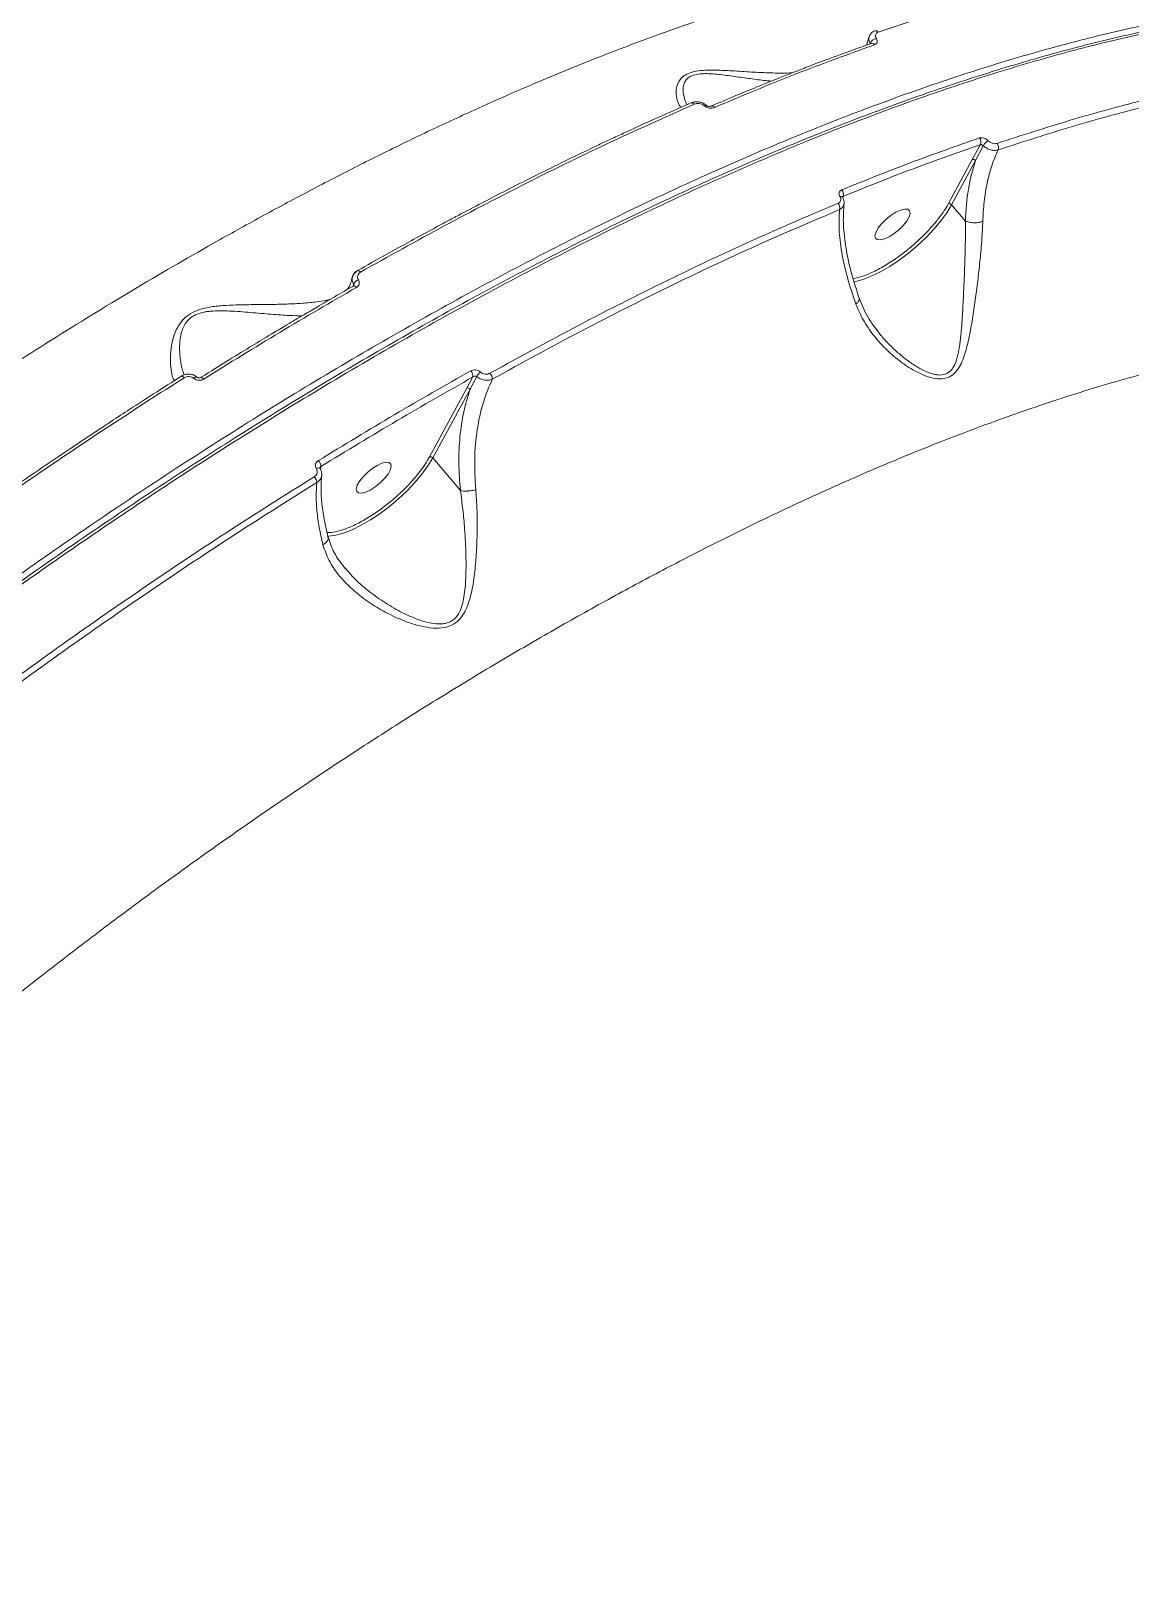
# Model space of a CAD drawing. Header units: millimetres. Extents: x -5609 to 5139, y -3980 to 3221.
# Drawn here: x 3039.9 to 3265.5, y 843.1 to 1158.5 of the extents above; entities that cross this region are included whole.
import ezdxf

# ---------------------------------------------------------------- set-up
doc = ezdxf.new("R2010")
doc.units = ezdxf.units.MM
for name, color, linetype in [('DIKOM_ЗОНА', 80, 'Continuous'), ('DIKOM_ОБЪЕКТ', 7, 'Continuous'), ('DIKOM_РАЗМЕР_ОБЪЕКТА', 7, 'Continuous')]:
    doc.layers.add(name, color=color, linetype=linetype)

# ---------------------------------------------------------------- blocks, each defined once
blk = doc.blocks.new('A$Cc336a1e3')
at = {"color": 7, "linetype": 'Continuous', "lineweight": 15}
for p, q in [((6032.11, 2430.23), (6031.55, 2428.47)), ((6054.95, 2408.06), (6053.28, 2405.02)), ((6055.53, 2407.84), (6053.94, 2404.8)), ((6053.28, 2405.02), (6048.37, 2395.95)), ((6049.03, 2395.73), (6053.94, 2404.8)), ((6051.85, 2392.39), (6049.03, 2395.73)), ((5926.36, 2379.17), (5926.27, 2379.08)), ((5895.03, 2360.34), (5894.98, 2360.32)), ((5950.8, 2360.4), (5949.56, 2358.13)), ((5951.57, 2360.51), (5950.22, 2357.91)), ((5949.56, 2358.13), (5941.9, 2344)), ((5942.56, 2343.78), (5950.22, 2357.91)), ((5948.23, 2337.09), (5942.56, 2343.78)), ((5919.45, 2341.63), (5919.41, 2341.75)), ((5924.69, 2321.07), (5924.53, 2321.25))]:
    blk.add_line(p, q, dxfattribs=at)
at = {"color": 8, "linetype": 'Continuous', "lineweight": 15}
for p, q in [((6026.71, 2397.24), (6026.75, 2397.45)), ((5926.21, 2378.95), (5926.3, 2379.42)), ((5891.55, 2360.82), (5891.39, 2361.23))]:
    blk.add_line(p, q, dxfattribs=at)
at = {"color": 8, "linetype": 'Continuous', "lineweight": 15, "flags": 128}
for points in [[(5996.22, 2416.34), (5996.1, 2416.46), (5995.97, 2416.56), (5995.85, 2416.62), (5995.73, 2416.65), (5995.61, 2416.65), (5995.51, 2416.61), (5995.49, 2416.6)], [(6049.03, 2395.73), (6048.04, 2394.1), (6046.81, 2392.42), (6045.38, 2390.71), (6043.78, 2389.01), (6042.03, 2387.37), (6040.18, 2385.81), (6038.26, 2384.37), (6036.33, 2383.07), (6034.41, 2381.96), (6032.55, 2381.05), (6030.79, 2380.36), (6029.17, 2379.9), (6029.01, 2379.87)], [(5926.89, 2378.76), (5926.77, 2378.89), (5926.65, 2378.99), (5926.54, 2379.06), (5926.43, 2379.1), (5926.34, 2379.1), (5926.26, 2379.08), (5926.24, 2379.06)], [(5891.57, 2360.24), (5891.45, 2360.36), (5891.34, 2360.46), (5891.24, 2360.53), (5891.15, 2360.58), (5891.07, 2360.6), (5891, 2360.58), (5890.97, 2360.55)], [(5942.56, 2343.78), (5941.57, 2342.15), (5940.34, 2340.46), (5938.9, 2338.74), (5937.29, 2337.04), (5935.53, 2335.39), (5933.67, 2333.83), (5931.75, 2332.38), (5929.8, 2331.09), (5927.88, 2329.98), (5926.02, 2329.07), (5924.26, 2328.38), (5922.64, 2327.94), (5921.2, 2327.74), (5921.06, 2327.73)], [(5918.66, 2341.6), (5918.83, 2341.67), (5919, 2341.71), (5919.15, 2341.73), (5919.27, 2341.73), (5919.37, 2341.69), (5919.44, 2341.64), (5919.45, 2341.63)]]:
    blk.add_lwpolyline(points, dxfattribs=at)
at = {"color": 7, "linetype": 'Continuous', "lineweight": 15, "flags": 128}
for points in [[(5999.78, 2416), (5999.77, 2416), (5999.7, 2415.97)], [(6033.4, 2388.87), (6033.78, 2388.57), (6034.41, 2388.51), (6035.24, 2388.71), (6036.2, 2389.16), (6037.23, 2389.8), (6038.23, 2390.6), (6039.12, 2391.48), (6039.83, 2392.39), (6040.31, 2393.23), (6040.51, 2393.95), (6040.42, 2394.48), (6040.04, 2394.79), (6039.41, 2394.84), (6038.58, 2394.64), (6037.62, 2394.2), (6036.59, 2393.55), (6035.6, 2392.75), (6034.7, 2391.87), (6033.99, 2390.97), (6033.52, 2390.12), (6033.31, 2389.41), (6033.4, 2388.87)], [(5926.94, 2336.92), (5927.31, 2336.62), (5927.94, 2336.56), (5928.77, 2336.76), (5929.74, 2337.21), (5930.76, 2337.85), (5931.76, 2338.65), (5932.65, 2339.54), (5933.37, 2340.44), (5933.84, 2341.28), (5934.04, 2342), (5933.95, 2342.53), (5933.58, 2342.84), (5932.95, 2342.89), (5932.12, 2342.69), (5931.15, 2342.25), (5930.13, 2341.6), (5929.13, 2340.81), (5928.24, 2339.92), (5927.53, 2339.02), (5927.05, 2338.18), (5926.85, 2337.46), (5926.94, 2336.92)]]:
    blk.add_lwpolyline(points, dxfattribs=at)
at = {"color": 7, "linetype": 'Continuous', "lineweight": 15}
for centre, radius, start, end in [((6033.81, 2428.3), 1.55, 97.7066, 160.8313), ((6053.78, 2408.58), 1.28, 336.0231, 41.2076), ((6057.37, 2407.46), 1.3, 337.9756, 40.7395), ((6053.44, 2404.39), 0.643, 38.9345, 104.3387), ((6025.46, 2397.88), 1.36, 341.2533, 41.893), ((6024.7, 2395.11), 1.39, 343.9738, 41.4939), ((5927.77, 2378.81), 1.59, 107.318, 157.4993), ((5949.1, 2360.49), 1.71, 357.0114, 43.0457), ((5954.12, 2359.12), 2.9, 127.7448, 151.4383), ((5953.01, 2360), 1.75, 358.5737, 42.4821), ((5949.72, 2357.51), 0.643, 38.9566, 104.3041), ((5917.62, 2341.88), 2, 4.3788, 43.0702), ((5916.68, 2338.51), 2.12, 6.8954, 42.4749)]:
    blk.add_arc(centre, radius, start, end, dxfattribs=at)
at = {"color": 8, "linetype": 'Continuous', "lineweight": 15}
for centre, radius, start, end in [((6032.69, 2428.19), 0.657, 33.7558, 105.4481), ((6033.43, 2430.76), 0.663, 34.2454, 104.6341), ((5999.82, 2415.31), 0.692, 33.9627, 93.3175), ((6026.3, 2396.98), 0.458, 42.879, 114.6508), ((5894.9, 2359.59), 0.766, 30.8113, 79.8351)]:
    blk.add_arc(centre, radius, start, end, dxfattribs=at)
at = {"color": 7, "linetype": 'Continuous', "lineweight": 15}
for points, knots in [([(5598.5, 2121.07), (5601.26, 2124.96), (5606.79, 2132.74), (5615.67, 2144.53), (5624.94, 2156.34), (5634.63, 2168.19), (5644.11, 2179.34), (5653.31, 2189.8), (5662.16, 2199.56), (5671.33, 2209.38), (5680.81, 2219.24), (5690.58, 2229.12), (5700.47, 2238.83), (5710.47, 2248.39), (5720.55, 2257.77), (5730.91, 2267.14), (5741.52, 2276.49), (5752.37, 2285.8), (5762.76, 2294.46), (5772.64, 2302.48), (5781.96, 2309.88), (5791.42, 2317.22), (5801.03, 2324.49), (5810.76, 2331.68), (5820.62, 2338.77), (5832.63, 2347.18), (5846.83, 2356.79), (5863.26, 2367.4), (5879.86, 2377.61), (5894.16, 2385.95), (5906.12, 2392.62), (5915.73, 2397.8), (5925.34, 2402.79), (5934.95, 2407.59), (5944.53, 2412.18), (5954.07, 2416.55), (5964.55, 2421.12), (5975.92, 2425.79), (5988.09, 2430.41), (6000.08, 2434.58), (6011.85, 2438.26), (6024.19, 2441.68), (6036.96, 2444.67), (6050.01, 2447.04), (6062.55, 2448.66), (6070.36, 2449.04), (6074.28, 2449.23)], [0, 0, 0, 0, 0.025201, 0.050426, 0.075478, 0.100439, 0.125533, 0.145965, 0.166556, 0.187307, 0.208217, 0.229287, 0.250516, 0.270801, 0.291287, 0.311973, 0.332861, 0.35395, 0.375239, 0.39266, 0.410236, 0.427968, 0.445856, 0.463899, 0.482097, 0.500451, 0.530196, 0.560356, 0.590931, 0.62192, 0.639817, 0.657849, 0.676017, 0.69432, 0.712759, 0.731334, 0.750044, 0.774713, 0.799566, 0.824602, 0.849822, 0.875227, 0.906171, 0.937281, 0.968557, 1, 1, 1, 1]), ([(6081.57, 2444.4), (6076.48, 2443.29), (6066.35, 2441.06), (6050.45, 2436.62), (6039.46, 2432.96), (6033.98, 2431.13)], [0, 0, 0, 0, 0.336007, 0.66934, 1, 1, 1, 1]), ([(5583.07, 2031.2), (5585.78, 2035.98), (5591.19, 2045.56), (5600.33, 2060.28), (5610.18, 2075.22), (5620.81, 2090.37), (5631.91, 2105.35), (5643.41, 2120.1), (5655.24, 2134.58), (5665.44, 2146.54), (5673.72, 2155.94), (5679.86, 2162.78), (5686.12, 2169.62), (5692.48, 2176.45), (5701.36, 2185.79), (5712.98, 2197.68), (5727.61, 2212.09), (5742.85, 2226.52), (5758.67, 2240.94), (5774.66, 2254.97), (5790.78, 2268.58), (5806.96, 2281.73), (5819.81, 2291.79), (5829.15, 2298.91), (5834.85, 2303.2), (5840.59, 2307.45), (5846.36, 2311.68), (5852.17, 2315.87), (5858.01, 2320.02), (5867.43, 2326.63), (5880.53, 2335.56), (5897.34, 2346.53), (5914.33, 2357.12), (5931.44, 2367.27), (5948.25, 2376.74), (5964.71, 2385.49), (5980.77, 2393.55), (5993.48, 2399.53), (6002.92, 2403.76), (6009.15, 2406.46), (6015.36, 2409.07), (6021.54, 2411.59), (6027.69, 2414), (6036.91, 2417.49), (6049.04, 2421.76), (6063.83, 2426.38), (6078.22, 2430.27), (6092.15, 2433.41), (6105.59, 2435.77), (6118.48, 2437.34), (6130.78, 2438.1), (6142.44, 2438.02), (6153.47, 2437.16), (6160.2, 2435.88), (6163.57, 2435.24)], [0, 0, 0, 0, 0.024819, 0.049681, 0.074585, 0.099531, 0.12452, 0.147882, 0.17128, 0.194715, 0.205777, 0.216847, 0.227925, 0.239011, 0.250106, 0.273561, 0.297359, 0.321499, 0.345981, 0.370806, 0.394284, 0.418061, 0.442135, 0.45031, 0.458518, 0.466761, 0.475037, 0.483347, 0.49169, 0.500068, 0.523695, 0.547624, 0.571855, 0.596389, 0.621225, 0.644678, 0.668395, 0.692375, 0.701869, 0.711403, 0.720978, 0.730593, 0.74025, 0.749947, 0.774408, 0.798991, 0.823695, 0.848519, 0.873464, 0.89853, 0.923716, 0.949023, 0.974451, 1, 1, 1, 1]), ([(6204.55, 2411.65), (6203.86, 2412.42), (6202.5, 2413.95), (6200.53, 2415.88), (6198.62, 2417.65), (6196.69, 2419.29), (6194.08, 2421.34), (6190.66, 2423.7), (6185.14, 2426.93), (6177.87, 2430.25), (6168.75, 2433.19), (6159.15, 2435.24), (6149.19, 2436.49), (6138.58, 2437.01), (6127.34, 2436.79), (6115.51, 2435.84), (6103.11, 2434.16), (6090.16, 2431.75), (6076.69, 2428.62), (6062.75, 2424.77), (6048.38, 2420.23), (6033.61, 2414.99), (6018.47, 2409.08), (6002.99, 2402.5), (5987.2, 2395.26), (5971.16, 2387.4), (5954.91, 2378.92), (5938.49, 2369.86), (5921.94, 2360.24), (5905.29, 2350.07), (5888.58, 2339.38), (5871.86, 2328.2), (5855.16, 2316.54), (5838.53, 2304.46), (5822.03, 2291.98), (5805.68, 2279.12), (5789.53, 2265.92), (5773.6, 2252.41), (5757.93, 2238.61), (5742.58, 2224.57), (5727.92, 2210.64), (5713.95, 2196.88), (5700.67, 2183.32), (5689.25, 2171.21), (5679.6, 2160.65), (5673.57, 2153.89), (5669.6, 2149.37), (5667.39, 2146.83), (5664.81, 2143.84), (5661.69, 2140.2), (5658.06, 2135.91), (5655.49, 2132.82), (5654.12, 2131.18)], [0, 0, 0, 0, 0.008908, 0.01753, 0.025623, 0.033471, 0.041214, 0.056424, 0.071632, 0.098786, 0.125938, 0.150666, 0.175372, 0.200051, 0.224728, 0.249405, 0.274079, 0.298757, 0.323488, 0.348172, 0.372843, 0.397514, 0.422185, 0.446854, 0.471533, 0.496261, 0.520935, 0.545603, 0.570272, 0.594939, 0.619608, 0.644296, 0.669014, 0.693683, 0.71835, 0.743018, 0.767685, 0.792353, 0.817058, 0.84176, 0.866427, 0.889451, 0.912474, 0.935498, 0.950694, 0.965687, 0.969487, 0.973442, 0.978418, 0.984512, 0.991712, 1, 1, 1, 1]), ([(6032.6, 2428.84), (6031.44, 2428.43), (6029.26, 2427.66), (6026.19, 2426.54), (6023.55, 2425.56), (6021.35, 2424.73), (6019.53, 2424.03), (6017.69, 2423.32), (6015.45, 2422.45), (6012.49, 2421.28), (6008.87, 2419.81), (6004.56, 2418.04), (6001.45, 2416.71), (5999.78, 2416)], [0, 0, 0, 0, 0.108952, 0.204134, 0.285574, 0.353284, 0.407277, 0.452498, 0.5223, 0.611925, 0.721396, 0.850737, 1, 1, 1, 1]), ([(6033.23, 2428.55), (6027.84, 2426.6), (6017.1, 2422.71), (6005.94, 2418.03), (6000.39, 2415.7)], [0, 0, 0, 0, 0.502434, 1, 1, 1, 1]), ([(6033.27, 2431.4), (6033.12, 2431.34), (6032.84, 2431.21), (6032.49, 2430.91), (6032.21, 2430.54), (6032.13, 2430.25), (6032.08, 2430.1)], [0, 0, 0, 0, 0.243461, 0.491428, 0.745216, 1, 1, 1, 1]), ([(6033.6, 2429.83), (6033.67, 2429.69), (6033.81, 2429.42), (6033.78, 2429.03), (6033.59, 2428.72), (6033.35, 2428.61), (6033.23, 2428.55)], [0, 0, 0, 0, 0.249547, 0.499408, 0.749493, 1, 1, 1, 1]), ([(6033.98, 2431.13), (6033.86, 2431.07), (6033.62, 2430.96), (6033.43, 2430.64), (6033.39, 2430.25), (6033.53, 2429.97), (6033.6, 2429.83)], [0, 0, 0, 0, 0.250483, 0.50059, 0.750497, 1, 1, 1, 1]), ([(6058.35, 2408.31), (6063.38, 2409.94), (6073.52, 2413.23), (6088.18, 2417.2), (6102.55, 2420.51), (6111.67, 2422.02), (6116.26, 2422.77)], [0, 0, 0, 0, 0.245511, 0.494015, 0.74551, 1, 1, 1, 1]), ([(6058.57, 2406.98), (6063.69, 2408.64), (6073.92, 2411.96), (6088.62, 2415.92), (6102.86, 2419.18), (6111.84, 2420.66), (6116.34, 2421.4)], [0, 0, 0, 0, 0.250351, 0.500001, 0.74965, 1, 1, 1, 1]), ([(5995.61, 2416.65), (5993.89, 2415.89), (5990.74, 2414.52), (5986.42, 2412.57), (5982.95, 2410.98), (5980.11, 2409.66), (5977.58, 2408.48), (5973.93, 2406.75), (5969.06, 2404.39), (5963.27, 2401.53), (5957.78, 2398.76), (5952.76, 2396.17), (5948.68, 2394.03), (5945.23, 2392.19), (5941.98, 2390.45), (5937.85, 2388.2), (5932.81, 2385.43), (5929.14, 2383.36), (5927.16, 2382.24)], [0, 0, 0, 0, 0.077831, 0.142488, 0.194029, 0.233049, 0.269236, 0.3061, 0.395069, 0.484378, 0.560157, 0.634799, 0.702862, 0.737135, 0.783802, 0.843138, 0.915182, 1, 1, 1, 1]), ([(5996.22, 2416.34), (5990.56, 2413.83), (5979.32, 2408.83), (5962.16, 2400.43), (5944.99, 2391.55), (5933.45, 2385.1), (5927.71, 2381.9)], [0, 0, 0, 0, 0.254489, 0.505987, 0.754489, 1, 1, 1, 1]), ([(5998.64, 2416.14), (5998.4, 2416.32), (5997.92, 2416.66), (5997.05, 2416.87), (5996.23, 2416.86), (5995.76, 2416.7), (5995.52, 2416.62)], [0, 0, 0, 0, 0.263212, 0.516711, 0.761057, 1, 1, 1, 1]), ([(5998.27, 2416.03), (5998.2, 2416.09), (5998.05, 2416.21), (5997.7, 2416.38), (5997.23, 2416.5), (5996.68, 2416.5), (5996.37, 2416.39), (5996.22, 2416.34)], [0, 0, 0, 0, 0.125112, 0.250645, 0.50058, 0.750734, 1, 1, 1, 1]), ([(6000.39, 2415.7), (6000.23, 2415.64), (5999.92, 2415.54), (5999.35, 2415.54), (5998.86, 2415.66), (5998.5, 2415.84), (5998.35, 2415.97), (5998.27, 2416.03)], [0, 0, 0, 0, 0.249441, 0.499621, 0.749571, 0.875089, 1, 1, 1, 1]), ([(5998.94, 2415.98), (5998.91, 2415.99), (5998.85, 2416), (5998.74, 2416.06), (5998.67, 2416.12), (5998.64, 2416.14)], [0, 0, 0, 0, 0.209276, 0.623313, 1, 1, 1, 1]), ([(5999.7, 2415.97), (5999.62, 2415.95), (5999.46, 2415.9), (5999.19, 2415.9), (5999.01, 2415.96), (5998.94, 2415.98)], [0, 0, 0, 0, 0.376944, 0.743576, 1, 1, 1, 1]), ([(6026.47, 2398.79), (6031.24, 2400.7), (6040.83, 2404.55), (6050.09, 2407.79), (6054.74, 2409.43)], [0, 0, 0, 0, 0.497075, 1, 1, 1, 1]), ([(6026.75, 2397.45), (6031.53, 2399.37), (6041.09, 2403.2), (6050.33, 2406.44), (6054.95, 2408.06)], [0, 0, 0, 0, 0.499998, 1, 1, 1, 1]), ([(6054.74, 2409.43), (6054.88, 2409.46), (6055.15, 2409.51), (6055.65, 2409.42), (6056.14, 2409.21), (6056.41, 2408.98), (6056.54, 2408.87)], [0, 0, 0, 0, 0.250176, 0.500246, 0.750101, 1, 1, 1, 1]), ([(6054.95, 2408.06), (6054.99, 2408.07), (6055.08, 2408.08), (6055.24, 2408.04), (6055.4, 2407.96), (6055.49, 2407.88), (6055.53, 2407.84)], [0, 0, 0, 0, 0.250348, 0.500681, 0.750676, 1, 1, 1, 1]), ([(6055.44, 2392.31), (6055.5, 2393.67), (6055.63, 2396.39), (6056.28, 2400.21), (6057.22, 2403.8), (6058.12, 2405.92), (6058.57, 2406.98)], [0, 0, 0, 0, 0.250949, 0.501604, 0.751713, 1, 1, 1, 1]), ([(6056.54, 2408.87), (6056.46, 2408.82), (6056.33, 2408.73), (6056.14, 2408.57), (6055.99, 2408.42), (6055.84, 2408.27), (6055.67, 2408.07), (6055.59, 2407.93), (6055.53, 2407.84)], [0, 0, 0, 0, 0.238895, 0.367994, 0.500017, 0.631987, 0.761165, 1, 1, 1, 1]), ([(6055.53, 2407.84), (6055.76, 2407.66), (6056.21, 2407.29), (6057.05, 2406.96), (6057.88, 2406.82), (6058.34, 2406.92), (6058.57, 2406.98)], [0, 0, 0, 0, 0.25013, 0.500004, 0.74991, 1, 1, 1, 1]), ([(6056.54, 2408.87), (6056.68, 2408.76), (6056.95, 2408.53), (6057.45, 2408.32), (6057.94, 2408.22), (6058.21, 2408.28), (6058.35, 2408.31)], [0, 0, 0, 0, 0.24991, 0.499779, 0.749791, 1, 1, 1, 1]), ([(6053.94, 2404.8), (6053.38, 2402.88), (6052.25, 2399.04), (6051.98, 2394.61), (6051.85, 2392.39)], [0, 0, 0, 0, 0.499542, 1, 1, 1, 1]), ([(6025.74, 2396.03), (6025.86, 2396.1), (6026.11, 2396.23), (6026.29, 2396.58), (6026.32, 2396.98), (6026.18, 2397.26), (6026.1, 2397.4)], [0, 0, 0, 0, 0.250573, 0.500589, 0.750362, 1, 1, 1, 1]), ([(6026.1, 2397.4), (6026.03, 2397.54), (6025.89, 2397.82), (6025.91, 2398.24), (6026.1, 2398.58), (6026.35, 2398.72), (6026.47, 2398.79)], [0, 0, 0, 0, 0.249582, 0.49939, 0.749426, 1, 1, 1, 1]), ([(6026.63, 2397.31), (6026.61, 2397.33), (6026.59, 2397.37), (6026.59, 2397.36), (6026.59, 2397.36)], [0, 0, 0, 0, 0.799504, 1, 1, 1, 1]), ([(6026.96, 2395.95), (6026.97, 2396.19), (6026.97, 2396.65), (6026.74, 2397.09), (6026.63, 2397.31)], [0, 0, 0, 0, 0.508799, 1, 1, 1, 1]), ([(5954.3, 2361.18), (5959.07, 2363.79), (5968.68, 2369.06), (5982.99, 2376.44), (5997.32, 2383.45), (6011.63, 2390.05), (6021.02, 2394.03), (6025.74, 2396.03)], [0, 0, 0, 0, 0.195069, 0.392605, 0.592604, 0.79507, 1, 1, 1, 1]), ([(5954.76, 2359.95), (5960.86, 2363.29), (5973.05, 2369.95), (5991.02, 2378.99), (6008.75, 2387.37), (6020.27, 2392.27), (6026.04, 2394.73)], [0, 0, 0, 0, 0.250162, 0.49973, 0.749471, 1, 1, 1, 1]), ([(6026.04, 2394.73), (6025.96, 2393.42), (6025.82, 2390.8), (6026.4, 2386.07), (6027.52, 2380.93), (6028.76, 2377.21), (6029.38, 2375.35)], [0, 0, 0, 0, 0.250751, 0.501511, 0.750862, 1, 1, 1, 1]), ([(6030.11, 2376.37), (6029.49, 2378.32), (6028.24, 2382.2), (6027.19, 2387.5), (6026.69, 2392.2), (6026.88, 2394.72), (6026.98, 2395.93)], [0, 0, 0, 0, 0.254756, 0.508607, 0.762749, 1, 1, 1, 1]), ([(6048.37, 2395.95), (6048.42, 2395.96), (6048.52, 2395.98), (6048.71, 2395.95), (6048.89, 2395.86), (6048.98, 2395.77), (6049.03, 2395.73)], [0, 0, 0, 0, 0.250009, 0.499929, 0.750129, 1, 1, 1, 1]), ([(6029.38, 2375.35), (6029.86, 2374.24), (6030.82, 2372.02), (6032.9, 2369), (6035.36, 2366.22), (6037.86, 2364.02), (6040.25, 2362.33), (6042.45, 2361.09), (6044.59, 2360.26), (6046.57, 2359.93), (6048.27, 2360.16), (6049.64, 2361.04), (6050.94, 2362.77), (6051.94, 2365.48), (6052.76, 2369.03), (6053.4, 2372.76), (6053.96, 2376.62), (6054.46, 2380.58), (6054.9, 2384.58), (6055.27, 2388.56), (6055.38, 2391.06), (6055.44, 2392.31)], [0, 0, 0, 0, 0.061317, 0.123334, 0.185272, 0.247432, 0.289467, 0.331903, 0.374626, 0.407073, 0.43989, 0.472758, 0.50494, 0.568541, 0.631312, 0.693554, 0.755016, 0.816552, 0.877918, 0.938967, 1, 1, 1, 1]), ([(6051.86, 2392.39), (6051.86, 2392.39), (6051.85, 2392.39), (6051.85, 2392.39), (6051.85, 2392.39)], [0, 0, 0, 0, 0.477784, 1, 1, 1, 1]), ([(6051.86, 2392.39), (6052.11, 2392.3), (6052.49, 2392.16), (6053.13, 2392.06), (6053.65, 2392.03), (6054.17, 2392.04), (6054.81, 2392.11), (6055.19, 2392.23), (6055.44, 2392.31)], [0, 0, 0, 0, 0.242569, 0.370736, 0.499789, 0.631746, 0.760839, 1, 1, 1, 1]), ([(5926.99, 2382.08), (5926.78, 2381.92), (5926.34, 2381.61), (5926.02, 2380.91), (5925.96, 2380.14), (5926.19, 2379.66), (5926.3, 2379.42)], [0, 0, 0, 0, 0.250178, 0.500066, 0.74997, 1, 1, 1, 1]), ([(5927.09, 2382.22), (5926.97, 2382.13), (5926.71, 2381.97), (5926.41, 2381.65), (5926.18, 2381.27), (5926.09, 2381), (5926.05, 2380.86)], [0, 0, 0, 0, 0.247387, 0.496135, 0.748058, 1, 1, 1, 1]), ([(5927.71, 2381.9), (5927.58, 2381.81), (5927.32, 2381.62), (5927.12, 2381.21), (5927.09, 2380.76), (5927.23, 2380.47), (5927.3, 2380.33)], [0, 0, 0, 0, 0.2503, 0.500286, 0.750232, 1, 1, 1, 1]), ([(5926.33, 2379.1), (5924.99, 2378.34), (5922.52, 2376.92), (5919.11, 2374.93), (5916.32, 2373.29), (5914.08, 2371.97), (5911.84, 2370.63), (5909.06, 2368.97), (5905.25, 2366.66), (5900.47, 2363.74), (5896.95, 2361.54), (5895.03, 2360.34)], [0, 0, 0, 0, 0.129069, 0.238337, 0.327833, 0.397568, 0.452494, 0.542852, 0.664202, 0.816561, 1, 1, 1, 1]), ([(5926.89, 2378.76), (5921.66, 2375.73), (5911.25, 2369.71), (5900.77, 2363.21), (5895.56, 2359.98)], [0, 0, 0, 0, 0.502922, 1, 1, 1, 1]), ([(5926.07, 2380.94), (5925.83, 2380.02), (5925.54, 2378.91), (5925.02, 2378.39), (5924.93, 2378.29)], [0, 0, 0, 0, 0.821842, 1, 1, 1, 1]), ([(5927.3, 2380.33), (5927.37, 2380.19), (5927.5, 2379.9), (5927.47, 2379.45), (5927.28, 2379.04), (5927.02, 2378.86), (5926.89, 2378.76)], [0, 0, 0, 0, 0.249783, 0.499668, 0.749709, 1, 1, 1, 1]), ([(6034.54, 2368.94), (6033.56, 2370.18), (6031.69, 2372.56), (6030.6, 2375.26), (6030.09, 2376.54)], [0, 0, 0, 0, 0.523787, 1, 1, 1, 1]), ([(6198.5, 2355.63), (6196.71, 2356.87), (6193.12, 2359.34), (6187.04, 2362.39), (6180.5, 2364.94), (6173.46, 2366.95), (6166.61, 2368.3), (6160.11, 2369.15), (6154.07, 2369.63), (6147.81, 2369.82), (6141.36, 2369.74), (6134.72, 2369.39), (6127.89, 2368.78), (6118.89, 2367.65), (6107.51, 2365.68), (6093.54, 2362.5), (6079.18, 2358.51), (6066.56, 2354.42), (6055.9, 2350.61), (6047.32, 2347.35), (6038.69, 2343.86), (6030, 2340.18), (6021.28, 2336.29), (6012.53, 2332.21), (6002.98, 2327.57), (5992.61, 2322.31), (5981.44, 2316.37), (5970.29, 2310.19), (5959.18, 2303.78), (5948.13, 2297.17), (5936.95, 2290.23), (5925.65, 2282.96), (5914.24, 2275.38), (5902.94, 2267.62), (5891.77, 2259.7), (5880.75, 2251.65), (5867.8, 2241.9), (5853.01, 2230.36), (5836.51, 2216.91), (5820.46, 2203.24), (5804.75, 2189.3), (5789.41, 2175.11), (5774.37, 2160.58), (5759.69, 2145.82), (5750.28, 2135.82), (5745.58, 2130.82)], [0, 0, 0, 0, 0.025181, 0.050256, 0.075225, 0.100087, 0.124843, 0.143028, 0.161119, 0.179116, 0.197019, 0.214827, 0.232542, 0.250163, 0.282871, 0.315161, 0.347035, 0.378492, 0.396282, 0.413936, 0.431453, 0.448835, 0.466081, 0.483191, 0.500164, 0.52159, 0.542805, 0.563806, 0.584596, 0.605174, 0.625539, 0.646847, 0.667953, 0.688858, 0.709563, 0.730066, 0.750369, 0.782153, 0.81358, 0.84465, 0.875361, 0.906466, 0.937368, 0.968702, 1, 1, 1, 1]), ([(5891.05, 2360.6), (5889.12, 2359.37), (5885.57, 2357.13), (5880.75, 2354.01), (5876.88, 2351.49), (5873.73, 2349.41), (5870.94, 2347.56), (5866.91, 2344.86), (5861.55, 2341.24), (5855.23, 2336.89), (5849.27, 2332.73), (5843.85, 2328.89), (5839.46, 2325.74), (5835.77, 2323.07), (5832.3, 2320.53), (5827.89, 2317.29), (5822.56, 2313.32), (5818.71, 2310.4), (5816.63, 2308.82)], [0, 0, 0, 0, 0.077815, 0.14245, 0.193965, 0.232962, 0.269149, 0.306015, 0.394981, 0.484288, 0.560061, 0.634691, 0.702745, 0.737051, 0.783758, 0.84314, 0.915238, 1, 1, 1, 1]), ([(5891.57, 2360.24), (5886.46, 2356.98), (5876.32, 2350.49), (5861.17, 2340.32), (5846.24, 2329.91), (5831.54, 2319.31), (5821.87, 2312.02), (5817.06, 2308.4)], [0, 0, 0, 0, 0.204932, 0.407397, 0.607398, 0.804931, 1, 1, 1, 1]), ([(5894.14, 2360.37), (5893.91, 2360.54), (5893.46, 2360.86), (5892.6, 2361.03), (5891.73, 2360.96), (5891.24, 2360.71), (5891, 2360.58)], [0, 0, 0, 0, 0.253391, 0.504322, 0.752837, 1, 1, 1, 1]), ([(5893.54, 2360.11), (5893.4, 2360.21), (5893.12, 2360.41), (5892.58, 2360.52), (5892.03, 2360.47), (5891.72, 2360.31), (5891.57, 2360.24)], [0, 0, 0, 0, 0.24998, 0.499735, 0.749767, 1, 1, 1, 1]), ([(5895.56, 2359.98), (5895.4, 2359.9), (5895.08, 2359.74), (5894.53, 2359.7), (5893.98, 2359.8), (5893.69, 2360.01), (5893.54, 2360.11)], [0, 0, 0, 0, 0.250603, 0.500817, 0.75093, 1, 1, 1, 1]), ([(5894.98, 2360.32), (5894.91, 2360.29), (5894.78, 2360.22), (5894.58, 2360.21), (5894.43, 2360.23), (5894.32, 2360.26), (5894.22, 2360.31), (5894.17, 2360.35), (5894.14, 2360.37)], [0, 0, 0, 0, 0.262315, 0.51965, 0.644604, 0.766152, 0.884164, 1, 1, 1, 1]), ([(5919.08, 2343.25), (5924.28, 2346.42), (5934.75, 2352.8), (5945.12, 2358.69), (5950.34, 2361.65)], [0, 0, 0, 0, 0.496801, 1, 1, 1, 1]), ([(5919.61, 2342.04), (5924.83, 2345.22), (5935.28, 2351.58), (5945.63, 2357.46), (5950.8, 2360.4)], [0, 0, 0, 0, 0.499997, 1, 1, 1, 1]), ([(5950.34, 2361.65), (5950.5, 2361.72), (5950.81, 2361.86), (5951.36, 2361.87), (5951.91, 2361.74), (5952.2, 2361.52), (5952.34, 2361.41)], [0, 0, 0, 0, 0.250261, 0.500346, 0.750199, 1, 1, 1, 1]), ([(5950.8, 2360.4), (5950.87, 2360.44), (5950.99, 2360.53), (5951.2, 2360.6), (5951.38, 2360.6), (5951.5, 2360.56), (5951.55, 2360.52), (5951.57, 2360.51)], [0, 0, 0, 0, 0.274968, 0.536593, 0.777258, 0.890278, 1, 1, 1, 1]), ([(5951.38, 2337.28), (5951.26, 2339.39), (5951, 2343.61), (5951.57, 2349.58), (5952.74, 2355.15), (5954.09, 2358.35), (5954.76, 2359.95)], [0, 0, 0, 0, 0.250403, 0.501399, 0.750647, 1, 1, 1, 1]), ([(5951.57, 2360.51), (5951.81, 2360.33), (5952.27, 2359.98), (5953.15, 2359.72), (5954.03, 2359.69), (5954.52, 2359.86), (5954.76, 2359.95)], [0, 0, 0, 0, 0.252677, 0.503913, 0.752853, 1, 1, 1, 1]), ([(5952.34, 2361.41), (5952.48, 2361.31), (5952.77, 2361.1), (5953.3, 2360.96), (5953.85, 2360.97), (5954.15, 2361.11), (5954.3, 2361.18)], [0, 0, 0, 0, 0.249891, 0.499693, 0.749724, 1, 1, 1, 1]), ([(5950.22, 2357.91), (5949.75, 2356.38), (5948.81, 2353.31), (5948.06, 2348.18), (5947.78, 2342.76), (5948.08, 2338.98), (5948.23, 2337.09)], [0, 0, 0, 0, 0.248387, 0.498752, 0.749562, 1, 1, 1, 1]), ([(5941.9, 2344), (5941.96, 2344.01), (5942.06, 2344.04), (5942.25, 2344), (5942.43, 2343.91), (5942.52, 2343.82), (5942.56, 2343.78)], [0, 0, 0, 0, 0.25002, 0.499976, 0.750119, 1, 1, 1, 1]), ([(5918.24, 2339.94), (5918.37, 2340.05), (5918.64, 2340.25), (5918.84, 2340.69), (5918.87, 2341.16), (5918.73, 2341.46), (5918.66, 2341.6)], [0, 0, 0, 0, 0.250327, 0.500336, 0.750212, 1, 1, 1, 1]), ([(5918.66, 2341.6), (5918.59, 2341.75), (5918.45, 2342.04), (5918.48, 2342.51), (5918.68, 2342.95), (5918.95, 2343.15), (5919.08, 2343.25)], [0, 0, 0, 0, 0.249724, 0.499599, 0.74955, 1, 1, 1, 1]), ([(5919.77, 2340.22), (5919.77, 2340.47), (5919.79, 2340.96), (5919.56, 2341.4), (5919.45, 2341.63)], [0, 0, 0, 0, 0.50135, 1, 1, 1, 1]), ([(5921.09, 2327.46), (5920.79, 2328.74), (5920.19, 2331.29), (5919.73, 2334.71), (5919.56, 2337.77), (5919.7, 2339.48), (5919.78, 2340.32)], [0, 0, 0, 0, 0.259241, 0.514008, 0.760278, 1, 1, 1, 1]), ([(5847.25, 2291.51), (5853.01, 2295.75), (5864.6, 2304.28), (5882.24, 2316.56), (5900.17, 2328.57), (5912.19, 2336.13), (5918.24, 2339.94)], [0, 0, 0, 0, 0.244483, 0.492645, 0.744483, 1, 1, 1, 1]), ([(5847.95, 2290.45), (5853.83, 2294.77), (5865.58, 2303.41), (5883.3, 2315.73), (5901.05, 2327.61), (5912.87, 2335.05), (5918.78, 2338.77)], [0, 0, 0, 0, 0.250352, 0.500002, 0.749651, 1, 1, 1, 1]), ([(5918.78, 2338.77), (5918.71, 2337.87), (5918.56, 2336.07), (5918.74, 2332.96), (5919.19, 2329.61), (5919.75, 2327.19), (5920.03, 2325.98)], [0, 0, 0, 0, 0.249416, 0.499082, 0.75058, 1, 1, 1, 1]), ([(5920.03, 2325.98), (5920.39, 2324.9), (5921.13, 2322.72), (5923.15, 2319.79), (5925.66, 2317.11), (5928.61, 2314.71), (5931.88, 2312.61), (5935.04, 2311.01), (5937.96, 2309.87), (5940.6, 2309.12), (5943.11, 2308.79), (5945.41, 2309), (5947.29, 2309.84), (5948.68, 2311.33), (5949.89, 2313.69), (5950.73, 2316.95), (5951.28, 2320.99), (5951.58, 2325.09), (5951.7, 2329.2), (5951.66, 2333.31), (5951.48, 2335.96), (5951.38, 2337.28)], [0, 0, 0, 0, 0.061318, 0.122894, 0.184259, 0.246332, 0.308248, 0.370433, 0.412488, 0.45489, 0.497649, 0.530165, 0.562923, 0.595542, 0.62778, 0.691079, 0.753742, 0.815776, 0.877155, 0.93872, 1, 1, 1, 1]), ([(5948.23, 2337.08), (5948.44, 2337.05), (5948.88, 2336.98), (5949.46, 2336.99), (5949.8, 2337.01), (5949.96, 2337.02), (5950.3, 2337.06), (5950.82, 2337.14), (5951.18, 2337.23), (5951.38, 2337.28)], [0, 0, 0, 0, 0.240119, 0.499275, 0.504314, 0.541451, 0.64209, 0.798144, 1, 1, 1, 1]), ([(5948.23, 2337.08), (5948.23, 2337.08), (5948.23, 2337.08), (5948.23, 2337.09), (5948.23, 2337.09)], [0, 0, 0, 0, 0.449868, 1, 1, 1, 1]), ([(5924.64, 2321.05), (5923.79, 2322.14), (5922.18, 2324.21), (5921.45, 2326.49), (5921.1, 2327.57)], [0, 0, 0, 0, 0.526268, 1, 1, 1, 1])]:
    blk.add_open_spline(points, degree=3, knots=knots, dxfattribs=at)
at = {"color": 8, "linetype": 'Continuous', "lineweight": 15}
for points, knots in [([(6204.63, 2411.37), (6203.45, 2412.77), (6200.49, 2416.28), (6194.75, 2421.01), (6187.58, 2425.65), (6179.74, 2429.38), (6171.38, 2432.28), (6162.58, 2434.41), (6155.06, 2435.56), (6149.21, 2436.13), (6145.27, 2436.4), (6141.24, 2436.57), (6137.13, 2436.63), (6132.93, 2436.58), (6125.89, 2436.34), (6115.74, 2435.53), (6102.13, 2433.62), (6088.04, 2430.88), (6073.54, 2427.35), (6059.01, 2423.15), (6044.54, 2418.39), (6030.2, 2413.15), (6018.86, 2408.62), (6010.69, 2405.18), (6005.76, 2403.05), (6000.83, 2400.87), (5995.88, 2398.63), (5990.93, 2396.34), (5985.97, 2393.99), (5976.73, 2389.53), (5963.14, 2382.66), (5945.14, 2372.95), (5927.19, 2362.69), (5909.36, 2351.92), (5893.87, 2342.09), (5880.73, 2333.42), (5869.9, 2326.08), (5859.18, 2318.61), (5848.58, 2311.02), (5838.11, 2303.34), (5827.77, 2295.56), (5817.58, 2287.7), (5805.1, 2277.84), (5790.37, 2265.84), (5773.53, 2251.55), (5757.02, 2236.98), (5740.89, 2222.17), (5725.18, 2207.16), (5709.93, 2191.99), (5695.17, 2176.7), (5680.97, 2161.34), (5667.29, 2145.95), (5658.68, 2135.7), (5654.37, 2130.57)], [0, 0, 0, 0, 0.017374, 0.04358, 0.069662, 0.095619, 0.119733, 0.143738, 0.167634, 0.176993, 0.186334, 0.195659, 0.204968, 0.214259, 0.223533, 0.250818, 0.277789, 0.304447, 0.330792, 0.356824, 0.380838, 0.40458, 0.428049, 0.435891, 0.443703, 0.451483, 0.459232, 0.46695, 0.474638, 0.482294, 0.509763, 0.536878, 0.563639, 0.590045, 0.616098, 0.632202, 0.648168, 0.663995, 0.679684, 0.695235, 0.710648, 0.725922, 0.741057, 0.767149, 0.793197, 0.8192, 0.84516, 0.871077, 0.896949, 0.922777, 0.948562, 0.974303, 1, 1, 1, 1]), ([(6032.15, 2430.27), (6032.14, 2430.26), (6032.01, 2430.05), (6032.02, 2429.52), (6032.24, 2429.04), (6032.35, 2428.81)], [0, 0, 0, 0, 0.044538, 0.518259, 1, 1, 1, 1]), ([(6016.31, 2422.78), (6015.62, 2422.76), (6013.71, 2422.7), (6010.41, 2422.81), (6006.48, 2423.03), (6003.14, 2423.26), (6000.47, 2423.36), (5998.47, 2423.36), (5996.56, 2423.17), (5994.93, 2422.71), (5993.77, 2421.97), (5992.83, 2420.8), (5992.42, 2419.25), (5992.57, 2417.57), (5992.95, 2416.36), (5993.36, 2415.85), (5993.47, 2415.71)], [0, 0, 0, 0, 0.055109, 0.15342, 0.252374, 0.352957, 0.403651, 0.454972, 0.506785, 0.558901, 0.610896, 0.662309, 0.763611, 0.863578, 0.962671, 1, 1, 1, 1]), ([(5994.21, 2417.5), (5994.09, 2418), (5993.84, 2419.01), (5993.97, 2420.36), (5994.51, 2421.36), (5995.23, 2422), (5996.32, 2422.44), (5997.71, 2422.63), (5999.24, 2422.63), (6000.83, 2422.51), (6002.45, 2422.32), (6004.08, 2422.1), (6005.7, 2421.87), (6007.32, 2421.65), (6008.93, 2421.43), (6010.49, 2421.24), (6011.51, 2421.13), (6012.01, 2421.07)], [0, 0, 0, 0, 0.119677, 0.238048, 0.295946, 0.353019, 0.409475, 0.46633, 0.524194, 0.583241, 0.642692, 0.702665, 0.763078, 0.823282, 0.883332, 0.943319, 1, 1, 1, 1]), ([(5994.72, 2416.25), (5994.71, 2416.27), (5994.48, 2416.64), (5994.34, 2417.08), (5994.21, 2417.5)], [0, 0, 0, 0, 0.042347, 1, 1, 1, 1]), ([(5998.27, 2416.03), (5998.32, 2416.06), (5998.42, 2416.12), (5998.54, 2416.16), (5998.61, 2416.16), (5998.63, 2416.14), (5998.64, 2416.14)], [0, 0, 0, 0, 0.299113, 0.607071, 0.915221, 1, 1, 1, 1]), ([(6026.59, 2397.36), (6026.6, 2397.39), (6026.63, 2397.44), (6026.71, 2397.44), (6026.75, 2397.45)], [0, 0, 0, 0, 0.48716, 1, 1, 1, 1]), ([(6026.04, 2394.73), (6026.24, 2394.86), (6026.64, 2395.12), (6026.93, 2395.58), (6026.93, 2395.87), (6026.93, 2395.93)], [0, 0, 0, 0, 0.438921, 0.880611, 1, 1, 1, 1]), ([(6048.37, 2395.95), (6048.1, 2395.49), (6047.54, 2394.52), (6046.4, 2392.92), (6044.93, 2391.15), (6043.1, 2389.22), (6040.94, 2387.23), (6038.49, 2385.29), (6035.88, 2383.52), (6033.26, 2382.07), (6030.84, 2381.02), (6029.49, 2380.71), (6028.85, 2380.56)], [0, 0, 0, 0, 0.072436, 0.152457, 0.240356, 0.336113, 0.439238, 0.548683, 0.662777, 0.779347, 0.895919, 1, 1, 1, 1]), ([(6051.86, 2392.39), (6051.86, 2391.17), (6051.88, 2388.71), (6051.77, 2384.82), (6051.63, 2380.9), (6051.5, 2377.79), (6051.39, 2375.53), (6051.3, 2373.92), (6051.21, 2372.4), (6051.1, 2370.89), (6050.96, 2369.2), (6050.74, 2367.16), (6050.36, 2364.94), (6049.88, 2363.32), (6049.34, 2362.3), (6048.78, 2361.54), (6047.82, 2360.86), (6046.56, 2360.74), (6045.5, 2360.91), (6044.23, 2361.27), (6042.5, 2362.09), (6040.42, 2363.43), (6038.51, 2364.92), (6036.64, 2366.64), (6035.32, 2367.98), (6034.62, 2368.86), (6034.5, 2369)], [0, 0, 0, 0, 0.07296, 0.146652, 0.221138, 0.295977, 0.325325, 0.353852, 0.391484, 0.416666, 0.445902, 0.496745, 0.546376, 0.594737, 0.613513, 0.63061, 0.666028, 0.701404, 0.718652, 0.737606, 0.786117, 0.836245, 0.887355, 0.932055, 0.989005, 1, 1, 1, 1]), ([(5927.71, 2381.9), (5927.64, 2381.98), (5927.48, 2382.14), (5927.25, 2382.26), (5927.15, 2382.23), (5927.09, 2382.21)], [0, 0, 0, 0, 0.319074, 0.662435, 1, 1, 1, 1]), ([(5926.3, 2379.42), (5926.33, 2379.37), (5926.37, 2379.29), (5926.36, 2379.2), (5926.35, 2379.17)], [0, 0, 0, 0, 0.550089, 1, 1, 1, 1]), ([(5921.47, 2376.3), (5921.26, 2376.25), (5920.47, 2376.04), (5918.41, 2375.75), (5915.5, 2375.48), (5912.19, 2375.33), (5908.62, 2375.26), (5905.26, 2375.24), (5902.2, 2375.19), (5899.49, 2375.08), (5896.93, 2374.8), (5894.63, 2374.27), (5892.73, 2373.42), (5891.27, 2372.22), (5889.97, 2370.42), (5889.14, 2368.12), (5888.73, 2365.58), (5888.67, 2363.32), (5888.89, 2361.44), (5889.18, 2360.19), (5889.5, 2359.76), (5889.58, 2359.66)], [0, 0, 0, 0, 0.02365, 0.090589, 0.157246, 0.224623, 0.292021, 0.35957, 0.405198, 0.451313, 0.497888, 0.533116, 0.568793, 0.604495, 0.639834, 0.709274, 0.777686, 0.845727, 0.91282, 0.979832, 1, 1, 1, 1]), ([(6029.38, 2375.35), (6029.56, 2375.5), (6029.91, 2375.8), (6030.12, 2376.21), (6030.06, 2376.42), (6030.03, 2376.51)], [0, 0, 0, 0, 0.374234, 0.72176, 1, 1, 1, 1]), ([(5891.39, 2361.23), (5891.28, 2361.59), (5891.06, 2362.32), (5890.81, 2363.55), (5890.65, 2364.89), (5890.58, 2366.31), (5890.65, 2367.79), (5890.87, 2369.19), (5891.29, 2370.47), (5891.9, 2371.6), (5892.85, 2372.61), (5894.21, 2373.35), (5895.53, 2373.7), (5896.62, 2373.86), (5897.73, 2373.95), (5899.15, 2373.98), (5901.75, 2373.91), (5905.21, 2373.62), (5909.34, 2373.26), (5912.88, 2373), (5914.86, 2372.94), (5915.69, 2372.92)], [0, 0, 0, 0, 0.051726, 0.103856, 0.156203, 0.209222, 0.261027, 0.312004, 0.35035, 0.388011, 0.424938, 0.46151, 0.498605, 0.516695, 0.536404, 0.57487, 0.613658, 0.716827, 0.822748, 0.926063, 1, 1, 1, 1]), ([(5893.54, 2360.11), (5893.62, 2360.17), (5893.77, 2360.29), (5893.96, 2360.38), (5894.09, 2360.41), (5894.13, 2360.37), (5894.13, 2360.37)], [0, 0, 0, 0, 0.291195, 0.598011, 0.904933, 1, 1, 1, 1]), ([(5941.9, 2344), (5941.64, 2343.54), (5941.07, 2342.56), (5939.91, 2340.95), (5938.43, 2339.15), (5936.58, 2337.21), (5934.39, 2335.21), (5931.92, 2333.26), (5929.29, 2331.49), (5926.65, 2330.04), (5924.2, 2329.03), (5922.22, 2328.49), (5921.25, 2328.48), (5920.87, 2328.48)], [0, 0, 0, 0, 0.066805, 0.140627, 0.221736, 0.310101, 0.405243, 0.506145, 0.611245, 0.718498, 0.825586, 0.930222, 1, 1, 1, 1]), ([(5918.78, 2338.77), (5919, 2338.93), (5919.43, 2339.27), (5919.73, 2339.81), (5919.73, 2340.14), (5919.73, 2340.22)], [0, 0, 0, 0, 0.434355, 0.868156, 1, 1, 1, 1]), ([(5919.42, 2341.75), (5919.42, 2341.76), (5919.42, 2341.82), (5919.48, 2341.93), (5919.57, 2342), (5919.61, 2342.04)], [0, 0, 0, 0, 0.077053, 0.538, 1, 1, 1, 1]), ([(5919.51, 2341.48), (5919.51, 2341.48), (5919.55, 2341.67), (5919.58, 2341.85), (5919.61, 2342.04)], [0, 0, 0, 0, 0.018257, 1, 1, 1, 1]), ([(5948.23, 2337.08), (5948.41, 2335.79), (5948.76, 2333.22), (5949.07, 2329.65), (5949.26, 2326.51), (5949.37, 2323.81), (5949.4, 2320.7), (5949.27, 2317.21), (5948.81, 2314.05), (5947.93, 2311.8), (5946.98, 2310.66), (5945.96, 2310.07), (5945.11, 2309.82), (5944.19, 2309.72), (5942.72, 2309.76), (5940.69, 2310.21), (5938.26, 2311.11), (5935.46, 2312.45), (5932.39, 2314.25), (5929.19, 2316.59), (5926.58, 2318.85), (5925.24, 2320.43), (5924.69, 2321.07)], [0, 0, 0, 0, 0.072442, 0.145011, 0.195261, 0.244192, 0.293643, 0.367773, 0.440571, 0.476084, 0.510388, 0.527298, 0.54488, 0.561903, 0.580043, 0.628002, 0.677505, 0.72429, 0.801147, 0.876956, 0.94987, 1, 1, 1, 1]), ([(5920.03, 2325.98), (5920.27, 2326.14), (5920.64, 2326.39), (5920.93, 2326.77), (5921.12, 2327.14), (5921.07, 2327.39), (5921.05, 2327.54)], [0, 0, 0, 0, 0.337823, 0.520113, 0.706415, 1, 1, 1, 1])]:
    blk.add_open_spline(points, degree=3, knots=knots, dxfattribs=at)

msp = doc.modelspace()

# ---------------------------------------------------------------- linework, layer by layer
at = {"layer": 'DIKOM_ЗОНА', "color": 3}
msp.add_lwpolyline([(2939.334, 2931.974), (900.981, 3207.888, 0.0336485), (699.775, 3221.444), (-855.722, 3221.444, 0.3450653), (-1627.071, 2617.16, -0.3450653), (-1869.804, 2427), (-2570.165, 2427, 0.2993426), (-2891.522, 2215.672, -0.2663845), (-3090.623, 2066.584, 0.3788989), (-4320.166, 677), (-4320.166, -123, 0.4142136), (-2820.166, -1623), (-1877.662, -1623, -0.3625513), (-1631.68, -1828.354, 0.3625513), (-500.262, -2772.903), (2623.558, -2772.903, 0.1101119), (3048.303, -2678.216, 0.0074232), (3074.992, -2665.207), (4590.059, -1898.704, 0.0849595), (4861.114, -1697.782, 0.1932013), (5138.624, -1006.4), (5138.624, 414.929, 0.3753338)], format="xyb", close=True, dxfattribs=at)
at = {"layer": 'DIKOM_РАЗМЕР_ОБЪЕКТА'}
msp.add_circle((2594.5, 436), 1052.678, dxfattribs=at)

# ---------------------------------------------------------------- block references
at = {"layer": 'DIKOM_ОБЪЕКТ'}
msp.add_blockref('A$Cc336a1e3', (-2820.166, -1272.903), dxfattribs=at)

doc.saveas('drawing.dxf')
